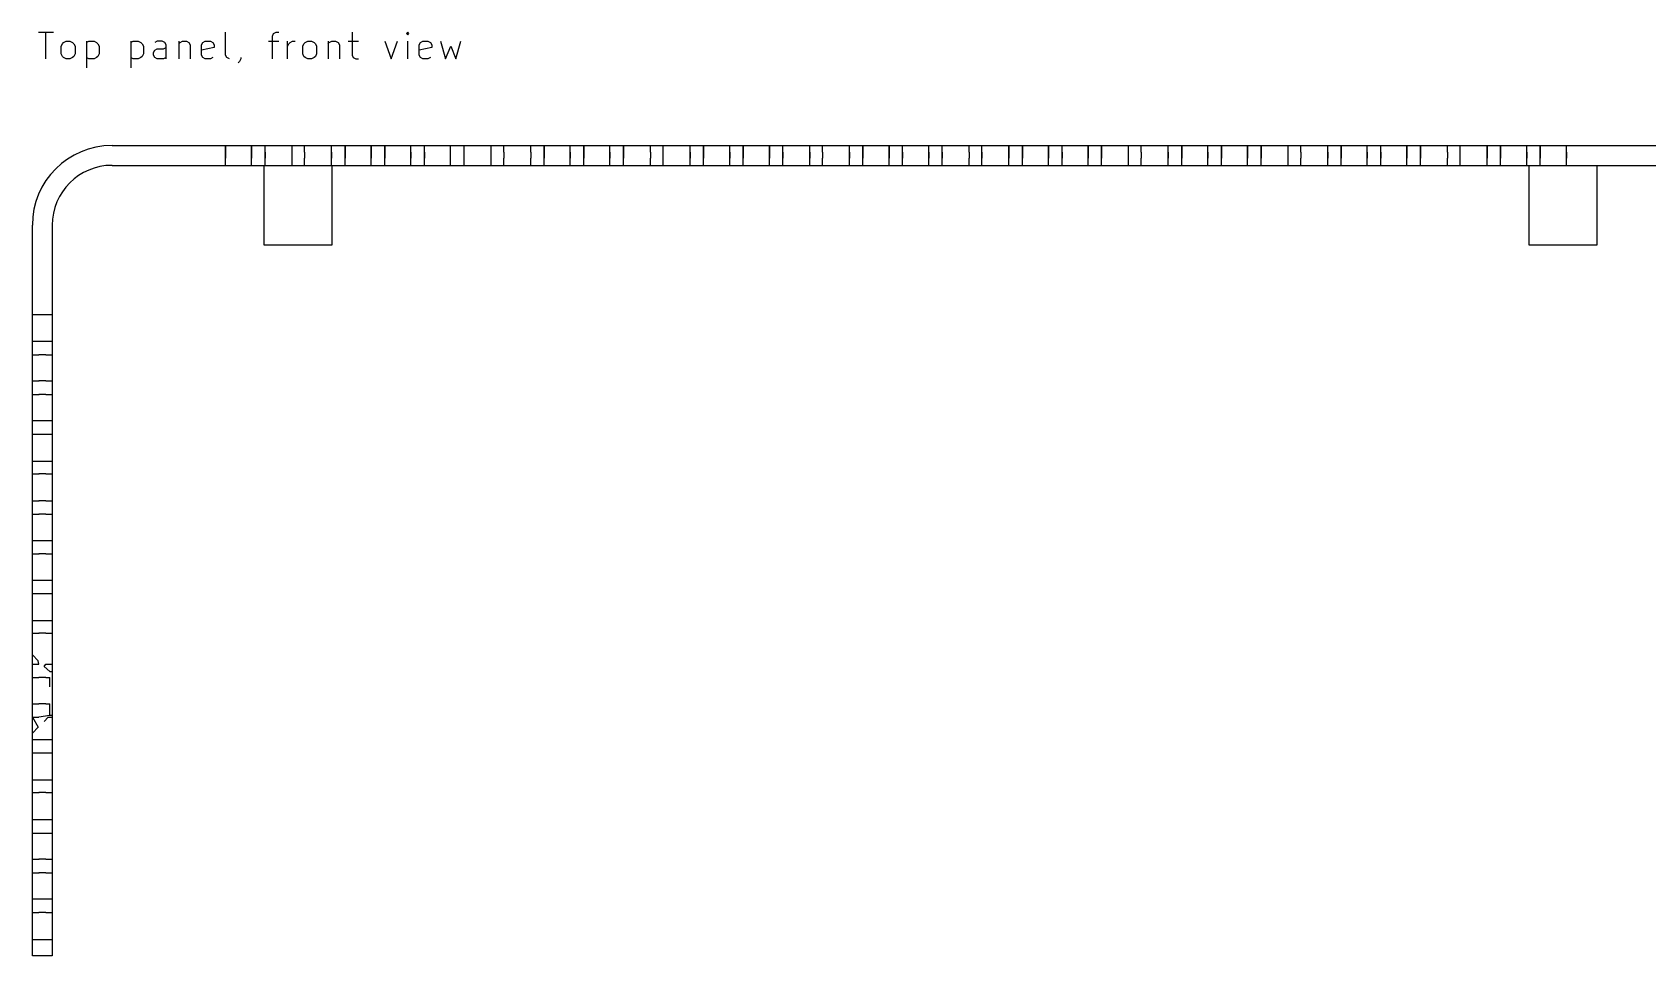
# Model space of a CAD drawing. Extents: x 24 to 486, y -395 to -55.
# Drawn here: x 134.5 to 256.1, y -124.8 to -55.3 of the extents above; entities that cross this region are included whole.
import ezdxf

# ---------------------------------------------------------------- set-up
doc = ezdxf.new("R2010")
doc.units = 0
doc.layers.add('BLACK', color=7, linetype='CONTINUOUS')

msp = doc.modelspace()

# ---------------------------------------------------------------- linework, layer by layer
at = {"layer": 'BLACK', "linetype": 'CONTINUOUS'}
for p, q in [((134.953633, -55.284438), (136.09649, -55.284438)), ((135.525061, -57.284438), (135.525061, -55.284438)), ((149.048873, -56.998723), (149.048873, -55.284438)), ((152.572683, -55.570152), (152.667921, -55.379676)), ((152.572683, -57.284438), (152.572683, -55.570152)), ((152.667921, -55.379676), (152.858397, -55.284438)), ((152.858397, -55.284438), (153.048873, -55.284438)), ((158.572683, -55.284438), (158.572683, -56.998723)), ((162.76316, -55.284438), (162.667922, -55.379676)), ((162.667922, -55.379676), (162.76316, -55.474914)), ((162.858398, -55.379676), (162.76316, -55.284438)), ((162.76316, -55.284438), (162.76316, -55.474914)), ((162.76316, -55.474914), (162.858398, -55.379676)), ((136.667919, -56.332057), (136.763157, -56.14158)), ((136.667919, -56.903485), (136.667919, -56.332057)), ((136.763157, -57.093961), (136.667919, -56.903485)), ((136.763157, -56.14158), (136.858395, -56.046342)), ((136.858395, -57.1892), (136.763157, -57.093961)), ((136.858395, -56.046342), (137.048871, -55.951104)), ((137.048871, -55.951104), (137.334586, -55.951104)), ((137.334586, -55.951104), (137.525062, -56.046342)), ((137.525062, -56.046342), (137.6203, -56.14158)), ((137.6203, -57.093961), (137.525062, -57.1892)), ((137.6203, -56.14158), (137.715538, -56.332057)), ((137.715538, -56.903485), (137.6203, -57.093961)), ((137.715538, -56.332057), (137.715538, -56.903485)), ((138.572681, -55.951104), (138.572681, -57.951104)), ((138.572681, -56.046342), (138.763157, -55.951104)), ((138.763157, -55.951104), (139.14411, -55.951104)), ((139.14411, -55.951104), (139.334586, -56.046342)), ((139.334586, -56.046342), (139.429824, -56.14158)), ((139.429824, -57.093961), (139.334586, -57.1892)), ((139.429824, -56.14158), (139.525062, -56.332057)), ((139.525062, -56.903485), (139.429824, -57.093961)), ((139.525062, -56.332057), (139.525062, -56.903485)), ((141.906015, -55.951104), (141.906015, -57.951104)), ((141.906015, -56.046342), (142.096491, -55.951104)), ((142.096491, -55.951104), (142.477444, -55.951104)), ((142.477444, -55.951104), (142.66792, -56.046342)), ((142.66792, -56.046342), (142.763158, -56.14158)), ((142.763158, -57.093961), (142.66792, -57.1892)), ((142.763158, -56.14158), (142.858396, -56.332057)), ((142.858396, -56.903485), (142.763158, -57.093961)), ((142.858396, -56.332057), (142.858396, -56.903485)), ((143.620301, -56.808247), (143.715539, -56.617771)), ((143.620301, -56.998723), (143.620301, -56.808247)), ((143.715539, -57.1892), (143.620301, -56.998723)), ((143.906015, -55.951104), (143.715539, -56.046342)), ((143.715539, -56.617771), (143.906015, -56.522533)), ((144.286968, -55.951104), (143.906015, -55.951104)), ((143.906015, -56.522533), (144.382206, -56.522533)), ((144.477444, -56.046342), (144.286968, -55.951104)), ((144.382206, -56.522533), (144.572682, -56.427295)), ((144.572682, -56.236819), (144.477444, -56.046342)), ((144.572682, -57.284438), (144.572682, -56.236819)), ((145.525063, -55.951104), (145.525063, -57.284438)), ((145.525063, -56.14158), (145.620301, -56.046342)), ((145.620301, -56.046342), (145.810777, -55.951104)), ((145.810777, -55.951104), (146.096492, -55.951104)), ((146.096492, -55.951104), (146.286968, -56.046342)), ((146.286968, -56.046342), (146.382206, -56.236819)), ((146.382206, -56.236819), (146.382206, -57.284438)), ((147.239349, -56.236819), (147.334587, -56.046342)), ((147.239349, -56.998723), (147.239349, -56.236819)), ((148.19173, -56.427295), (147.239349, -56.617771)), ((147.334587, -57.1892), (147.239349, -56.998723)), ((147.334587, -56.046342), (147.525063, -55.951104)), ((147.525063, -55.951104), (147.906016, -55.951104)), ((147.906016, -55.951104), (148.096492, -56.046342)), ((148.096492, -56.046342), (148.19173, -56.236819)), ((148.19173, -56.236819), (148.19173, -56.427295)), ((149.144111, -57.1892), (149.048873, -56.998723)), ((152.286969, -55.951104), (153.048873, -55.951104)), ((153.71554, -57.284438), (153.71554, -55.951104)), ((153.71554, -56.332057), (153.810778, -56.14158)), ((153.810778, -56.14158), (153.906016, -56.046342)), ((153.906016, -56.046342), (154.096492, -55.951104)), ((154.096492, -55.951104), (154.286969, -55.951104)), ((154.858397, -56.332057), (154.953635, -56.14158)), ((154.858397, -56.903485), (154.858397, -56.332057)), ((154.953635, -57.093961), (154.858397, -56.903485)), ((154.953635, -56.14158), (155.048873, -56.046342)), ((155.048873, -57.1892), (154.953635, -57.093961)), ((155.048873, -56.046342), (155.239349, -55.951104)), ((155.239349, -55.951104), (155.525064, -55.951104)), ((155.525064, -55.951104), (155.71554, -56.046342)), ((155.71554, -56.046342), (155.810778, -56.14158)), ((155.810778, -57.093961), (155.71554, -57.1892)), ((155.810778, -56.14158), (155.906016, -56.332057)), ((155.906016, -56.903485), (155.810778, -57.093961)), ((155.906016, -56.332057), (155.906016, -56.903485)), ((156.763159, -55.951104), (156.763159, -57.284438)), ((156.763159, -56.14158), (156.858397, -56.046342)), ((156.858397, -56.046342), (157.048873, -55.951104)), ((157.048873, -55.951104), (157.334588, -55.951104)), ((157.334588, -55.951104), (157.525064, -56.046342)), ((157.525064, -56.046342), (157.620302, -56.236819)), ((157.620302, -56.236819), (157.620302, -57.284438)), ((158.286969, -55.951104), (159.048873, -55.951104)), ((158.572683, -56.998723), (158.667921, -57.1892)), ((161.048874, -55.951104), (161.525064, -57.284438)), ((161.525064, -57.284438), (162.001255, -55.951104)), ((162.76316, -57.284438), (162.76316, -55.951104)), ((163.620303, -56.236819), (163.715541, -56.046342)), ((163.620303, -56.998723), (163.620303, -56.236819)), ((164.572684, -56.427295), (163.620303, -56.617771)), ((163.715541, -57.1892), (163.620303, -56.998723)), ((163.715541, -56.046342), (163.906017, -55.951104)), ((163.906017, -55.951104), (164.28697, -55.951104)), ((164.28697, -55.951104), (164.477446, -56.046342)), ((164.477446, -56.046342), (164.572684, -56.236819)), ((164.572684, -56.236819), (164.572684, -56.427295)), ((165.239351, -55.951104), (165.620303, -57.284438)), ((165.620303, -57.284438), (166.001256, -56.332057)), ((166.001256, -56.332057), (166.382208, -57.284438)), ((166.382208, -57.284438), (166.76316, -55.951104)), ((137.048871, -57.284438), (136.858395, -57.1892)), ((137.334586, -57.284438), (137.048871, -57.284438)), ((137.525062, -57.1892), (137.334586, -57.284438)), ((138.763157, -57.284438), (138.572681, -57.1892)), ((139.14411, -57.284438), (138.763157, -57.284438)), ((139.334586, -57.1892), (139.14411, -57.284438)), ((142.096491, -57.284438), (141.906015, -57.1892)), ((142.477444, -57.284438), (142.096491, -57.284438)), ((142.66792, -57.1892), (142.477444, -57.284438)), ((143.906015, -57.284438), (143.715539, -57.1892)), ((144.382206, -57.284438), (143.906015, -57.284438)), ((144.572682, -57.1892), (144.382206, -57.284438)), ((147.525063, -57.284438), (147.334587, -57.1892)), ((147.906016, -57.284438), (147.525063, -57.284438)), ((148.096492, -57.1892), (147.906016, -57.284438)), ((149.334587, -57.284438), (149.144111, -57.1892)), ((150.096492, -57.474914), (150.001254, -57.570152)), ((150.19173, -57.284438), (150.096492, -57.474914)), ((150.19173, -57.1892), (150.19173, -57.284438)), ((155.239349, -57.284438), (155.048873, -57.1892)), ((155.525064, -57.284438), (155.239349, -57.284438)), ((155.71554, -57.1892), (155.525064, -57.284438)), ((158.667921, -57.1892), (158.858397, -57.284438)), ((158.858397, -57.284438), (159.048873, -57.284438)), ((163.906017, -57.284438), (163.715541, -57.1892)), ((164.28697, -57.284438), (163.906017, -57.284438)), ((164.477446, -57.1892), (164.28697, -57.284438)), ((140.5, -63.8), (384, -63.8)), ((149.035216, -63.809734), (149.035216, -64.762267)), ((149.035216, -64.317733), (149.035216, -63.809734)), ((149.035216, -64.762267), (149.035216, -64.317733)), ((151.003718, -64.317733), (151.003718, -63.809734)), ((151.003718, -63.809734), (151.003718, -64.762267)), ((151.003718, -64.762267), (151.003718, -64.317733)), ((152.019716, -64.317733), (152.019716, -63.809734)), ((152.019716, -65.270231), (152.019716, -64.317733)), ((152.019716, -64.317733), (152.019716, -64.762267)), ((154.051715, -64.317733), (154.051715, -63.809734)), ((154.051715, -64.762267), (154.051715, -64.317733)), ((155.00422, -64.317733), (155.00422, -63.809734)), ((155.00422, -64.317733), (155.00422, -64.762267)), ((157.036198, -64.317733), (157.036198, -63.809734)), ((157.036198, -64.317733), (157.036198, -64.762267)), ((157.036198, -65.270231), (157.036198, -64.317733)), ((158.052196, -64.317733), (158.052196, -63.809734)), ((158.052196, -63.809734), (158.052196, -64.762267)), ((158.052196, -64.762267), (158.052196, -64.317733)), ((160.020699, -64.317733), (160.020699, -63.809734)), ((160.020699, -63.809734), (160.020699, -64.762267)), ((160.020699, -64.762267), (160.020699, -64.317733)), ((161.036696, -63.809734), (161.036696, -64.762267)), ((161.036696, -64.317733), (161.036696, -63.809734)), ((161.036696, -64.762267), (161.036696, -64.317733)), ((163.005199, -64.317733), (163.005199, -63.809734)), ((163.005199, -65.270231), (163.005199, -64.317733)), ((163.005199, -64.317733), (163.005199, -64.762267)), ((164.021197, -64.317733), (164.021197, -63.809734)), ((164.021197, -65.270231), (164.021197, -64.317733)), ((164.021197, -64.317733), (164.021197, -64.762267)), ((165.989678, -64.508219), (165.989678, -63.809734)), ((165.989678, -65.270231), (165.989678, -64.317733)), ((167.00568, -64.317733), (167.00568, -63.809734)), ((167.00568, -64.762267), (167.00568, -64.317733)), ((169.037679, -64.317733), (169.037679, -63.809734)), ((169.037679, -63.809734), (169.99018, -63.809734)), ((169.037679, -64.762267), (169.037679, -64.317733)), ((169.99018, -64.317733), (169.99018, -63.809734)), ((169.99018, -64.317733), (169.99018, -64.762267)), ((172.022179, -64.317733), (172.022179, -63.809734)), ((172.022179, -64.317733), (172.022179, -64.762267)), ((173.038177, -64.317733), (173.038177, -63.809734)), ((173.038177, -63.809734), (173.038177, -64.762267)), ((173.038177, -64.762267), (173.038177, -64.317733)), ((175.006659, -64.317733), (175.006659, -63.809734)), ((175.006659, -64.317733), (175.006659, -64.762267)), ((175.006659, -65.270231), (175.006659, -64.317733)), ((176.022656, -64.317733), (176.022656, -63.809734)), ((176.022656, -63.809734), (176.022656, -64.762267)), ((176.022656, -64.762267), (176.022656, -64.317733)), ((177.991159, -64.317733), (177.991159, -63.809734)), ((177.991159, -65.270231), (177.991159, -64.317733)), ((177.991159, -64.317733), (177.991159, -64.762267)), ((179.007157, -64.317733), (179.007157, -63.809734)), ((179.007157, -63.809734), (179.007157, -64.762267)), ((179.007157, -64.762267), (179.007157, -64.317733)), ((181.039156, -64.317733), (181.039156, -63.809734)), ((181.039156, -64.317733), (181.039156, -64.762267)), ((181.991661, -64.317733), (181.991661, -63.809734)), ((181.991661, -64.762267), (181.991661, -64.317733)), ((184.023639, -64.317733), (184.023639, -63.809734)), ((184.023639, -64.317733), (184.023639, -64.762267)), ((184.023639, -65.270231), (184.023639, -64.317733)), ((185.039636, -64.317733), (185.039636, -63.809734)), ((185.039636, -63.809734), (185.039636, -64.762267)), ((185.039636, -64.762267), (185.039636, -64.317733)), ((187.008139, -64.317733), (187.008139, -63.809734)), ((187.008139, -64.317733), (187.008139, -64.762267)), ((187.008139, -65.270231), (187.008139, -64.317733)), ((188.024137, -63.809734), (188.024137, -64.762267)), ((188.024137, -64.317733), (188.024137, -63.809734)), ((188.024137, -64.762267), (188.024137, -64.317733)), ((189.99264, -63.809734), (189.99264, -64.762267)), ((189.99264, -64.317733), (189.99264, -63.809734)), ((189.99264, -64.762267), (189.99264, -64.317733)), ((191.008637, -64.317733), (191.008637, -63.809734)), ((191.008637, -65.270231), (191.008637, -64.317733)), ((191.008637, -64.317733), (191.008637, -64.762267)), ((193.040615, -64.317733), (193.040615, -63.809734)), ((193.040615, -65.270231), (193.040615, -64.317733)), ((193.040615, -64.317733), (193.040615, -64.762267)), ((193.99312, -64.317733), (193.99312, -63.809734)), ((193.99312, -64.317733), (193.99312, -64.762267)), ((196.025119, -64.317733), (196.025119, -63.809734)), ((196.025119, -64.317733), (196.025119, -64.762267)), ((196.025119, -65.270231), (196.025119, -64.317733)), ((197.041117, -63.809734), (197.041117, -64.762267)), ((197.041117, -64.317733), (197.041117, -63.809734)), ((197.041117, -64.762267), (197.041117, -64.317733)), ((199.00962, -63.809734), (199.00962, -64.762267)), ((199.00962, -64.317733), (199.00962, -63.809734)), ((199.00962, -64.762267), (199.00962, -64.317733)), ((200.025617, -64.317733), (200.025617, -63.809734)), ((200.025617, -65.270231), (200.025617, -64.317733)), ((200.025617, -64.317733), (200.025617, -64.762267)), ((201.994099, -64.317733), (201.994099, -63.809734)), ((201.994099, -64.317733), (201.994099, -64.762267)), ((201.994099, -65.270231), (201.994099, -64.317733)), ((203.010097, -64.317733), (203.010097, -63.809734)), ((203.010097, -64.317733), (203.010097, -64.762267)), ((203.010097, -65.270231), (203.010097, -64.317733)), ((205.042096, -64.317733), (205.042096, -63.809734)), ((205.042096, -64.317733), (205.042096, -64.762267)), ((205.994597, -64.317733), (205.994597, -63.809734)), ((205.994597, -64.317733), (205.994597, -64.762267)), ((205.994597, -65.270231), (205.994597, -64.317733)), ((208.026596, -64.317733), (208.026596, -63.809734)), ((208.026596, -63.809734), (208.026596, -64.762267)), ((208.026596, -64.762267), (208.026596, -64.317733)), ((209.042598, -63.809734), (209.042598, -64.762267)), ((209.042598, -64.317733), (209.042598, -63.809734)), ((209.042598, -64.762267), (209.042598, -64.317733)), ((211.011079, -63.809734), (211.011079, -64.762267)), ((211.011079, -64.317733), (211.011079, -63.809734)), ((211.011079, -64.762267), (211.011079, -64.317733)), ((212.027077, -64.317733), (212.027077, -63.809734)), ((212.027077, -65.270231), (212.027077, -64.317733)), ((212.027077, -64.317733), (212.027077, -64.762267)), ((213.99558, -63.809734), (213.99558, -64.762267)), ((213.99558, -64.317733), (213.99558, -63.809734)), ((213.99558, -64.762267), (213.99558, -64.317733)), ((215.011577, -63.809734), (215.011577, -64.762267)), ((215.011577, -64.317733), (215.011577, -63.809734)), ((215.011577, -64.762267), (215.011577, -64.317733)), ((217.043576, -64.317733), (217.043576, -63.809734)), ((217.043576, -64.762267), (217.043576, -64.317733)), ((217.996078, -64.317733), (217.996078, -63.809734)), ((217.996078, -64.317733), (217.996078, -64.762267)), ((220.028056, -64.317733), (220.028056, -63.809734)), ((220.028056, -65.270231), (220.028056, -64.317733)), ((220.028056, -64.317733), (220.028056, -64.762267)), ((221.044057, -64.317733), (221.044057, -63.809734)), ((221.044057, -63.809734), (221.044057, -64.762267)), ((221.044057, -64.762267), (221.044057, -64.317733)), ((223.01256, -64.317733), (223.01256, -63.809734)), ((223.01256, -65.270231), (223.01256, -64.317733)), ((223.01256, -64.317733), (223.01256, -64.762267)), ((224.028558, -63.809734), (224.028558, -64.762267)), ((224.028558, -64.317733), (224.028558, -63.809734)), ((224.028558, -64.762267), (224.028558, -64.317733)), ((225.99706, -64.317733), (225.99706, -63.809734)), ((225.99706, -63.809734), (225.99706, -64.762267)), ((225.99706, -64.762267), (225.99706, -64.317733)), ((227.013058, -63.809734), (227.013058, -64.762267)), ((227.013058, -64.317733), (227.013058, -63.809734)), ((227.013058, -64.762267), (227.013058, -64.317733)), ((229.045036, -64.317733), (229.045036, -63.809734)), ((229.045036, -64.762267), (229.045036, -64.317733)), ((229.997537, -64.317733), (229.997537, -63.809734)), ((229.997537, -64.317733), (229.997537, -64.762267)), ((232.029536, -64.317733), (232.029536, -63.809734)), ((232.029536, -65.270231), (232.029536, -64.317733)), ((232.029536, -64.317733), (232.029536, -64.762267)), ((233.045538, -64.317733), (233.045538, -63.809734)), ((233.045538, -63.809734), (233.045538, -64.762267)), ((233.045538, -64.762267), (233.045538, -64.317733)), ((235.014037, -64.317733), (235.014037, -63.809734)), ((235.014037, -64.317733), (235.014037, -64.762267)), ((235.014037, -65.270231), (235.014037, -64.317733)), ((236.030038, -64.317733), (236.030038, -63.809734)), ((236.030038, -65.270231), (236.030038, -64.317733)), ((236.030038, -64.317733), (236.030038, -64.762267)), ((237.99852, -63.809734), (237.99852, -64.762267)), ((237.99852, -64.317733), (237.99852, -63.809734)), ((237.99852, -64.762267), (237.99852, -64.317733)), ((239.014517, -64.317733), (239.014517, -63.809734)), ((239.014517, -63.809734), (239.014517, -64.762267)), ((239.014517, -64.762267), (239.014517, -64.317733)), ((241.046516, -64.317733), (241.046516, -63.809734)), ((241.046516, -64.317733), (241.046516, -64.762267)), ((241.999018, -64.317733), (241.999018, -63.809734)), ((241.999018, -64.762267), (241.999018, -64.317733)), ((244.031017, -64.317733), (244.031017, -63.809734)), ((244.031017, -63.809734), (244.031017, -64.762267)), ((244.031017, -64.762267), (244.031017, -64.317733)), ((245.047018, -64.317733), (245.047018, -63.809734)), ((245.047018, -63.809734), (245.047018, -64.762267)), ((245.047018, -64.762267), (245.047018, -64.317733)), ((247.015496, -64.317733), (247.015496, -63.809734)), ((247.015496, -65.270231), (247.015496, -64.317733)), ((247.015496, -64.317733), (247.015496, -64.762267)), ((248.031498, -63.809734), (248.031498, -64.762267)), ((248.031498, -64.317733), (248.031498, -63.809734)), ((248.031498, -64.762267), (248.031498, -64.317733)), ((250, -64.317733), (250, -63.809734)), ((250, -64.317733), (250, -64.762267)), ((250, -65.270231), (250, -64.317733)), ((140.5, -65.3), (384, -65.3)), ((149.035216, -65.270231), (149.035216, -64.762267)), ((151.003718, -65.270231), (151.003718, -64.762267)), ((151.95, -65.3), (157.05, -65.3)), ((151.95, -71.3), (151.95, -65.3)), ((152.019716, -65.270231), (152.019716, -64.762267)), ((154.051715, -65.270231), (154.051715, -64.762267)), ((155.00422, -65.270231), (155.00422, -64.762267)), ((157.036198, -65.270231), (157.036198, -64.762267)), ((157.05, -65.3), (157.05, -71.3)), ((158.052196, -65.270231), (158.052196, -64.762267)), ((160.020699, -65.270231), (160.020699, -64.762267)), ((161.036696, -65.270231), (161.036696, -64.762267)), ((163.005199, -65.270231), (163.005199, -64.762267)), ((164.021197, -65.270231), (164.021197, -64.762267)), ((165.989678, -65.270231), (165.989678, -64.762267)), ((167.00568, -65.293102), (167.00568, -64.762267)), ((169.037679, -65.293102), (169.037679, -64.762267)), ((169.99018, -65.270231), (169.99018, -64.762267)), ((172.022179, -65.270231), (172.022179, -64.762267)), ((173.038177, -65.270231), (173.038177, -64.762267)), ((175.006659, -65.270231), (175.006659, -64.762267)), ((176.022656, -65.270231), (176.022656, -64.762267)), ((177.991159, -65.270231), (177.991159, -64.762267)), ((179.007157, -65.270231), (179.007157, -64.762267)), ((181.039156, -65.270231), (181.039156, -64.762267)), ((181.991661, -65.270231), (181.991661, -64.762267)), ((184.023639, -65.270231), (184.023639, -64.762267)), ((185.039636, -65.270231), (185.039636, -64.762267)), ((187.008139, -65.270231), (187.008139, -64.762267)), ((188.024137, -65.270231), (188.024137, -64.762267)), ((189.99264, -65.270231), (189.99264, -64.762267)), ((191.008637, -65.270231), (191.008637, -64.762267)), ((193.040615, -65.270231), (193.040615, -64.762267)), ((193.99312, -65.270231), (193.99312, -64.762267)), ((196.025119, -65.270231), (196.025119, -64.762267)), ((197.041117, -65.270231), (197.041117, -64.762267)), ((199.00962, -65.270231), (199.00962, -64.762267)), ((200.025617, -65.270231), (200.025617, -64.762267)), ((201.994099, -65.270231), (201.994099, -64.762267)), ((203.010097, -65.270231), (203.010097, -64.762267)), ((205.042096, -65.270231), (205.042096, -64.762267)), ((205.994597, -65.270231), (205.994597, -64.762267)), ((208.026596, -65.270231), (208.026596, -64.762267)), ((209.042598, -65.270231), (209.042598, -64.762267)), ((211.011079, -65.270231), (211.011079, -64.762267)), ((212.027077, -65.270231), (212.027077, -64.762267)), ((213.99558, -65.270231), (213.99558, -64.762267)), ((215.011577, -65.270231), (215.011577, -64.762267)), ((217.043576, -65.270231), (217.043576, -64.762267)), ((217.996078, -65.270231), (217.996078, -64.762267)), ((220.028056, -65.270231), (220.028056, -64.762267)), ((221.044057, -65.270231), (221.044057, -64.762267)), ((223.01256, -65.270231), (223.01256, -64.762267)), ((224.028558, -65.270231), (224.028558, -64.762267)), ((225.99706, -65.270231), (225.99706, -64.762267)), ((227.013058, -65.270231), (227.013058, -64.762267)), ((229.045036, -65.270231), (229.045036, -64.762267)), ((229.997537, -65.270231), (229.997537, -64.762267)), ((232.029536, -65.270231), (232.029536, -64.762267)), ((233.045538, -65.270231), (233.045538, -64.762267)), ((235.014037, -65.270231), (235.014037, -64.762267)), ((236.030038, -65.270231), (236.030038, -64.762267)), ((237.99852, -65.270231), (237.99852, -64.762267)), ((239.014517, -65.270231), (239.014517, -64.762267)), ((241.046516, -65.270231), (241.046516, -64.762267)), ((241.999018, -65.270231), (241.999018, -64.762267)), ((244.031017, -65.270231), (244.031017, -64.762267)), ((245.047018, -65.270231), (245.047018, -64.762267)), ((247.015496, -65.270231), (247.015496, -64.762267)), ((247.2, -65.3), (252.3, -65.3)), ((247.2, -71.3), (247.2, -65.3)), ((248.031498, -65.270231), (248.031498, -64.762267)), ((250, -65.270231), (250, -64.762267)), ((252.3, -65.3), (252.3, -71.3)), ((134.5, -124.8), (134.5, -69.8)), ((136, -69.8), (136, -124.8)), ((157.05, -71.3), (151.95, -71.3)), ((252.3, -71.3), (247.2, -71.3)), ((134.5, -76.516604), (135, -76.516604)), ((135, -76.516604), (135.507998, -76.516604)), ((135.507998, -76.516604), (136, -76.516604)), ((134.5, -78.5486), (135, -78.5486)), ((135, -78.5486), (135.507998, -78.5486)), ((135.507998, -78.5486), (136, -78.5486)), ((134.5, -79.564597), (135, -79.564597)), ((135.507998, -79.564597), (135, -79.564597)), ((135.507998, -79.564597), (136, -79.564597)), ((134.5, -81.533093), (135.004, -81.533093)), ((134.5, -82.549091), (135.004, -82.549091)), ((135.507998, -81.533093), (135, -81.533093)), ((135.507998, -82.549091), (135, -82.549091)), ((135.507998, -81.533093), (136, -81.533093)), ((135.507998, -82.549091), (136, -82.549091)), ((134.5, -84.517587), (135.004, -84.517587)), ((135, -84.517587), (135.507998, -84.517587)), ((135.507998, -84.517587), (136, -84.517587)), ((134.5, -85.533584), (135.004, -85.533584)), ((135, -85.533584), (135.507998, -85.533584)), ((135.507998, -85.533584), (136, -85.533584)), ((134.5, -87.56558), (135.004, -87.56558)), ((135, -87.56558), (135.507998, -87.56558)), ((135.507998, -87.56558), (136, -87.56558)), ((134.5, -88.518078), (135.004, -88.518078)), ((135.507998, -88.518078), (135, -88.518078)), ((135.507998, -88.518078), (136, -88.518078)), ((134.5, -90.550073), (135.004, -90.550073)), ((135.507998, -90.550073), (135, -90.550073)), ((135.507998, -90.550073), (136, -90.550073)), ((134.5, -91.566071), (135.004, -91.566071)), ((135.507998, -91.566071), (135, -91.566071)), ((135.507998, -91.566071), (136, -91.566071)), ((134.5, -93.534567), (135.004, -93.534567)), ((135, -93.534567), (135.507998, -93.534567)), ((135.507998, -93.534567), (136, -93.534567)), ((134.5, -94.550564), (135.004, -94.550564)), ((135.507998, -94.550564), (135, -94.550564)), ((135.507998, -94.550564), (136, -94.550564)), ((134.5, -96.519095), (135.004, -96.519095)), ((135, -96.519095), (135.507998, -96.519095)), ((135.507998, -96.519095), (136, -96.519095)), ((134.5, -97.535023), (135.004, -97.535023)), ((135, -97.535023), (135.507998, -97.535023)), ((135.507998, -97.535023), (136, -97.535023)), ((134.5, -99.567018), (135.004, -99.567018)), ((135, -99.567018), (135.507998, -99.567018)), ((135.507998, -99.567018), (136, -99.567018)), ((134.5, -100.519551), (135.004, -100.519551)), ((135.507998, -100.519551), (135, -100.519551)), ((135.507998, -100.519551), (136, -100.519551)), ((134.936503, -102.591721), (134.5, -102.147257)), ((134.5, -102.845756), (135, -102.845756)), ((135, -102.845756), (134.936503, -102.591721)), ((135.381002, -103.03622), (135.507998, -102.845756)), ((135.825505, -103.417255), (135.381002, -103.03622)), ((135.507998, -102.845756), (136, -102.845756)), ((134.5, -103.861754), (135, -103.861754)), ((135.507998, -103.861754), (135, -103.861754)), ((135.507998, -103.861754), (135.825505, -103.861754)), ((135.825505, -103.417255), (136, -103.417255)), ((135.825505, -104.560252), (135.825505, -103.861754)), ((134.5, -105.830249), (135, -105.830249)), ((134.5, -106.846247), (134.936503, -107.608245)), ((134.5, -106.846247), (135, -106.846247)), ((135.507998, -105.830249), (135, -105.830249)), ((135.825505, -106.719247), (135, -106.846247)), ((135.698504, -106.846247), (135.381002, -107.163746)), ((135.507998, -105.830249), (135.825505, -105.830249)), ((135.698504, -106.846247), (136, -106.846247)), ((135.825505, -106.719247), (135.825505, -105.830249)), ((136, -106.719247), (135.825505, -106.719247)), ((134.936503, -107.608245), (134.5, -108.052744)), ((134.5, -108.520534), (135.004, -108.520534)), ((135, -108.520534), (135.507998, -108.520534)), ((135.507998, -108.520534), (136, -108.520534)), ((134.5, -109.536531), (135.006, -109.536531)), ((135, -109.536531), (135.507998, -109.536531)), ((135.507998, -109.536531), (136, -109.536531)), ((134.5, -111.568527), (135.006, -111.568527)), ((135, -111.568527), (135.507998, -111.568527)), ((135.507998, -111.568527), (136, -111.568527)), ((134.5, -112.521025), (135.006, -112.521025)), ((135.507998, -112.521025), (135, -112.521025)), ((135.507998, -112.521025), (136, -112.521025)), ((134.5, -114.55302), (135.004, -114.55302)), ((135, -114.55302), (135.507998, -114.55302)), ((135.507998, -114.55302), (136, -114.55302)), ((134.498001, -115.569053), (135.006, -115.569053)), ((135, -115.569053), (135.507998, -115.569053)), ((135.507998, -115.569053), (136, -115.569053)), ((134.5, -117.537514), (135.004, -117.537514)), ((135.507998, -117.537514), (135, -117.537514)), ((135.507998, -117.537514), (136, -117.537514)), ((134.5, -118.553512), (135.004, -118.553512)), ((135.507998, -118.553512), (135, -118.553512)), ((135.507998, -118.553512), (136, -118.553512)), ((134.5, -120.522007), (135, -120.522007)), ((134.5, -121.538005), (135, -121.538005)), ((135, -120.522007), (135.507998, -120.522007)), ((135.507998, -121.538005), (135, -121.538005)), ((135.507998, -120.522007), (136, -120.522007)), ((135.507998, -121.538005), (136, -121.538005)), ((134.5, -123.57), (135, -123.57)), ((135, -123.57), (135.507998, -123.57)), ((135.507998, -123.57), (136, -123.57)), ((136, -124.8), (134.5, -124.8))]:
    msp.add_line(p, q, dxfattribs=at)
at = {"layer": 'BLACK'}
for radius in [6, 4.5]:
    msp.add_arc((140.5, -69.8), radius, 90, 180, dxfattribs=at)

doc.saveas('drawing.dxf')
